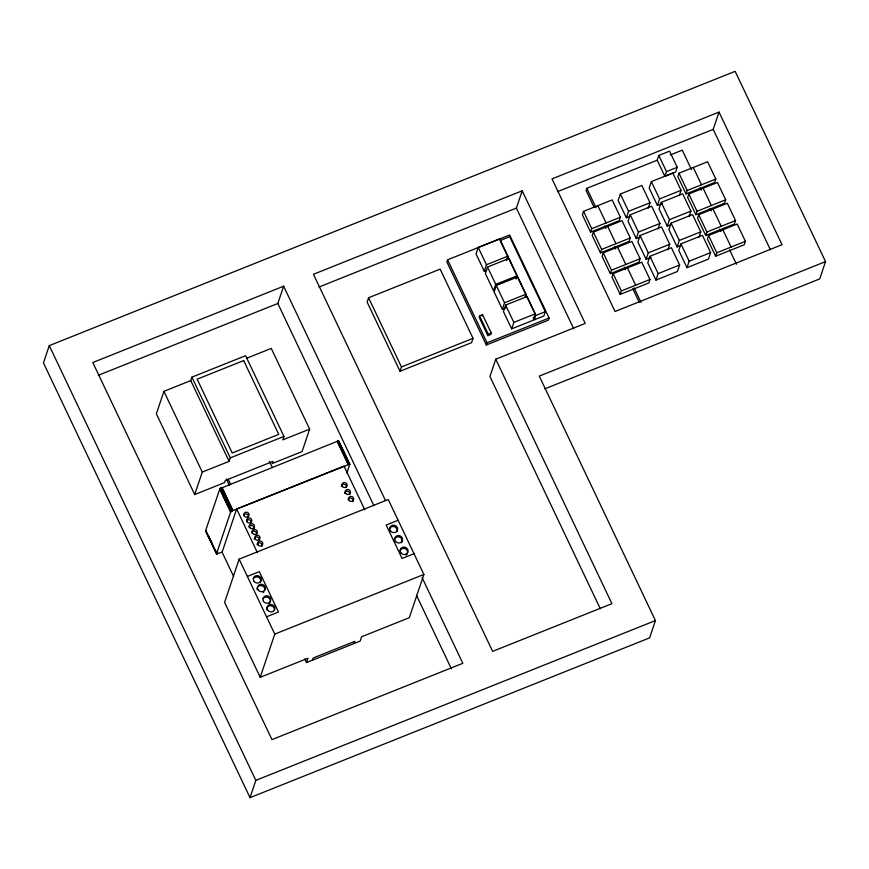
<?xml version="1.0" encoding="UTF-8"?>
<svg xmlns="http://www.w3.org/2000/svg" width="869" height="869" viewBox="0 0 869 869"><rect width="100%" height="100%" fill="white"/><g stroke="black" fill="none" stroke-linecap="round" stroke-linejoin="round"><path stroke-width="1.3" d="M222.421 552.032L216.511 553.846L230.589 512.113L231.751 511.048L349.718 464.165L346.916 473.279M49.272 345.623L43.45 362.905L250.022 797.666L649.61 637.868L655.432 620.575L539.269 376.092L825.55 261.612L735.141 71.334L49.272 345.623L255.834 780.373L250.022 797.666M309.625 429.134L282.794 439.866L283.957 436.412L245.601 355.693L191.919 377.157L190.756 380.611L163.915 391.343L156.355 413.818L194.71 494.548L224.528 482.621L225.256 480.459L272.975 461.374L272.247 463.535L302.064 451.608L309.625 429.134L271.269 348.415L246.872 358.169M194.71 494.548L202.271 472.073L163.915 391.343M373.931 505.78L277.819 303.487L283.642 286.205L92.787 362.525L271.964 739.617L462.808 663.297L422.095 577.592M202.271 472.073L229.112 461.341L230.274 457.876L191.919 377.157M364.774 509.755L344.005 466.056L236.65 508.984L222.106 552.206L233.642 576.484M239.149 559.136L224.604 602.358L260.222 677.309L307.93 658.235L306.475 662.558L360.157 641.094L361.613 636.771L409.321 617.685L423.866 574.463L388.258 499.512L239.149 559.136L274.767 634.098L260.222 677.309M368.575 297.763L367.12 302.086L400.001 371.28L471.574 342.658L473.018 338.334L440.148 269.14L368.575 297.763L401.456 366.957L400.001 371.28M312.438 660.168L313.166 658.007L354.921 641.311L354.194 643.473M447.6 259.798L446.872 261.96L486.325 344.993L548.35 320.183L549.078 318.021L509.636 234.988L447.6 259.798L487.053 342.831L486.325 344.993M506.453 260.461L507.909 256.149L499.686 238.845L478.222 247.437L476.038 253.911L484.261 271.215L486.64 270.259M484.261 271.215L486.434 264.73L478.222 247.437M487.531 267.033L485.347 273.518L493.57 290.822L495.754 284.337L487.531 267.033L509.006 258.451L517.229 275.745L516.132 278.992M479.569 315.882L479.123 317.174L487.889 335.63L490.876 334.435L491.311 333.142L482.545 314.687L479.569 315.882L488.335 334.337L487.889 335.63M573.757 328.84L516.382 208.093L522.204 190.8L313.459 274.278L492.636 651.37L611.917 603.673L495.754 359.19L585.217 323.42L522.204 190.8M482.11 315.99L482.545 314.687M524.898 297.437L525.995 294.2L517.772 276.907L496.297 285.488L494.124 291.973L502.336 309.266L505.921 307.843M502.336 309.266L504.52 302.781L496.297 285.488M505.617 305.095L503.433 311.58L511.656 328.873L533.121 320.292L535.304 313.807L527.092 296.503L505.617 305.095L513.84 322.388L511.656 328.873M495.754 359.19L489.931 376.483L600.283 608.734M534.316 319.814L535.771 315.49L500.153 240.528L509.701 236.716L545.319 311.667L543.864 315.99L534.316 319.814L533.164 317.391M657.203 160.2L664.872 176.342L675.615 172.051L677.212 167.293L669.543 151.152L658.8 155.442L657.203 160.2L586.825 188.334L586.097 190.496L594.179 207.495M583.544 211.363L582.371 214.817L590.594 232.121L619.228 220.672L620.39 217.217L612.167 199.913L583.544 211.363L591.756 228.666L590.594 232.121M593.408 232.121L592.234 235.575L600.457 252.879L629.091 241.43L630.253 237.976L622.03 220.672L593.408 232.121L601.62 249.414L600.457 252.879M648.209 208.136L650.034 202.738L641.811 185.445L620.347 194.026L618.163 200.511L626.375 217.804L629.96 216.381M603.26 252.879L602.098 256.333L610.32 273.637L638.943 262.188L640.116 258.723L631.893 241.43L603.26 252.879L611.483 270.172L610.32 273.637M626.375 217.804L628.559 211.33L620.347 194.026M658.072 228.895L659.897 223.496L651.674 206.203L630.21 214.784L628.026 221.269L636.238 238.562L639.823 237.139M613.123 273.637L611.961 277.092L620.184 294.395L648.806 282.946L649.979 279.481L641.756 262.188L613.123 273.637L621.346 290.93L620.184 294.395M679.232 195.742L681.046 190.333L672.823 173.04L651.359 181.621L649.176 188.106L657.399 205.41L662.167 203.498M636.238 238.562L638.422 232.077L630.21 214.784M667.935 249.653L669.76 244.254L661.537 226.961L640.073 235.542L637.889 242.027L646.101 259.32L650.881 257.42M664.872 176.342L666.48 171.584L658.8 155.442M657.399 205.41L659.571 198.925L651.359 181.621M689.095 216.5L690.909 211.091L682.686 193.798L661.222 202.379L659.039 208.864L667.251 226.168L670.835 224.734M646.101 259.32L648.285 252.836L640.073 235.542M649.936 256.301L647.753 262.786L655.965 280.079L677.44 271.497L679.623 265.012L671.4 247.708L649.936 256.301L658.148 273.594L655.965 280.079M678.961 173.203L677.798 176.657L686.021 193.961L714.644 182.512L715.817 179.047L707.594 161.753L678.961 173.203L687.183 190.496L686.021 193.961M667.251 226.168L669.434 219.683L661.222 202.379M698.958 237.259L700.772 231.849L692.55 214.556L671.085 223.137L668.902 229.622L677.114 246.915L680.699 245.492M688.824 193.961L687.661 197.415L695.884 214.719L724.507 203.27L725.68 199.805L717.457 182.512L688.824 193.961L697.047 211.254L695.884 214.719M770.434 249.827L713.199 129.383L719.021 112.09L552.021 178.873L615.035 311.493L782.035 244.71L719.021 112.09M677.114 246.915L679.297 240.441L671.085 223.137M680.948 243.896L678.765 250.381L686.977 267.674L708.452 259.092L710.636 252.607L702.413 235.314L680.948 243.896L689.16 261.2L686.977 267.674M698.687 214.719L697.525 218.173L705.747 235.477L734.37 224.028L735.532 220.563L727.32 203.27L698.687 214.719L706.91 232.012L705.747 235.477M708.55 235.477L707.388 238.932L715.611 256.225L744.233 244.786L745.396 241.321L737.184 224.028L708.55 235.477L716.773 252.77L715.611 256.225M825.55 261.612L819.728 278.906L544.754 388.867M216.555 553.933L205.562 530.785L219.933 488.639L337.15 441.376L338.953 441.3M98.273 375.299L277.819 303.487M318.956 287.042L516.382 208.093M557.507 191.647L713.199 129.383M670.325 154.943L682.252 150.174L691.485 169.596M666.48 171.584L677.212 167.293M486.434 264.73L507.909 256.149M628.559 211.33L650.034 202.738M659.571 198.925L681.046 190.333M591.756 228.666L620.39 217.217M687.183 190.496L715.817 179.047M495.754 284.337L517.229 275.745M638.422 232.077L659.897 223.496M669.434 219.683L690.909 211.091M601.62 249.414L630.253 237.976M697.047 211.254L725.68 199.805M504.52 302.781L525.995 294.2M648.285 252.836L669.76 244.254M679.297 240.441L700.772 231.849M611.483 270.172L640.116 258.723M706.91 232.012L735.532 220.563M401.456 366.957L473.018 338.334M513.84 322.388L535.304 313.807M488.335 334.337L491.311 333.142M535.771 315.49L545.319 311.667M658.148 273.594L679.623 265.012M689.16 261.2L710.636 252.607M487.053 342.831L549.078 318.021M621.346 290.93L649.979 279.481M716.773 252.77L745.396 241.321M230.274 457.876L283.957 436.412M247.372 576.429L259.299 571.661L278.471 612.026L266.544 616.794M398.121 520.27L386.184 525.039L402.075 558.474L414.002 553.705M274.767 634.098L423.866 574.463M255.834 780.373L655.432 620.575M206.485 530.883L205.562 530.785M693.277 167.478L701.5 184.771M703.14 188.236L711.363 205.529M713.004 208.994L721.227 226.288M722.867 229.753L731.09 247.046M700.132 187.813L701.283 190.235M709.94 208.441L711.092 210.874M719.738 229.079L720.901 231.512M729.547 249.718L736.467 264.285M597.85 205.638L606.073 222.942M607.713 226.396L615.936 243.689M617.577 247.154L625.799 264.448M627.44 267.913L635.663 285.206M586.825 188.334L596.058 207.756M604.705 225.973L605.856 228.395M614.513 246.611L615.665 249.034M624.322 267.239L625.474 269.672M634.12 287.878L641.04 302.445M632.817 288.823L639.16 302.173M283.642 286.205L385.445 500.457M416.457 595.276L451.413 668.837M269.433 461.396L272.345 467.522M190.756 380.611L229.112 461.341M228.265 479.319L230.589 484.218M226.374 479.036L229.286 485.152M236.65 508.984L257.42 552.684M304.758 658.93L306.475 662.558M338.769 441.104L349.903 464.372M338.628 441.072L349.577 464.144M338.443 441.072L349.392 464.144M338.237 441.094L349.186 464.165M337.998 441.137L348.947 464.198M337.737 441.191L348.686 464.263M337.454 441.278L348.404 464.35M337.15 441.376L348.1 464.448M222.008 487.357L232.957 510.418M221.693 487.498L232.642 510.57M221.389 487.65L232.327 510.722M221.084 487.813L232.034 510.885M220.802 487.976L231.751 511.048M220.541 488.15L231.491 511.222M220.313 488.313L231.263 511.385M220.107 488.476L231.056 511.548M219.933 488.639L230.882 511.7M219.803 488.78L230.741 511.852M219.694 488.921L230.643 511.982M208.538 535.793L212.568 544.287M215.458 550.359L217.185 554.009M206.007 530.959L216.957 554.031M205.692 530.926L216.783 554.02M344.613 493.375A2.64 2.477 18.6 0 1 347.806 491.3A2.64 2.477 18.6 0 1 349.686 494.657M256.985 544.678A2.64 2.477 18.6 0 1 260.385 542.886A2.64 2.477 18.6 0 1 261.938 546.395M348.121 499.523A2.64 2.477 18.6 0 1 351.587 498.382A2.64 2.477 18.6 0 1 352.912 501.728M251.63 532.74A2.64 2.477 18.6 0 1 254.997 531.393A2.64 2.477 18.6 0 1 256.551 534.652M254.215 539.138A2.64 2.477 18.6 0 1 257.072 536.988A2.64 2.477 18.6 0 1 259.44 539.79M341.321 486.455A2.64 2.477 18.6 0 1 344.178 484.315A2.64 2.477 18.6 0 1 346.557 487.118M246.47 520.64A2.64 2.477 18.6 0 1 251.228 522.486M248.892 526.972A2.64 2.477 18.6 0 1 252.26 525.626A2.64 2.477 18.6 0 1 253.813 528.884M243.733 514.882A2.64 2.477 18.6 0 1 248.338 517.359M394.33 541.137A3.965 3.715 18.6 0 1 398.99 536.933A3.965 3.715 18.6 0 1 401.456 542.788M263.068 598.73A3.965 3.715 18.6 0 1 268.901 598.002A3.965 3.715 18.6 0 1 269.129 603.629M266.62 609.756A3.965 3.715 18.6 0 1 270.585 605.726A3.965 3.715 18.6 0 1 274.43 610.147M389.573 528.743A3.965 3.715 18.6 0 1 394.645 526.733A3.965 3.715 18.6 0 1 396.948 531.632M400.044 550.522A3.965 3.715 18.6 0 1 406.084 549.23A3.965 3.715 18.6 0 1 406.051 555.172M253.292 578.863A3.965 3.715 18.6 0 1 258.56 577.342A3.965 3.715 18.6 0 1 260.363 582.415M263.894 591.865A3.965 3.715 18.6 0 1 263.111 592.484M257.007 589.367A3.965 3.715 18.6 0 1 261.211 585.565A3.965 3.715 18.6 0 1 264.795 590.17M243.668 360.581L197.144 379.188L232.208 452.988L278.732 434.381L243.668 360.581M348.969 500.283A2.64 2.477 18.6 0 0 353.498 500.001A2.64 2.477 18.6 0 0 350.826 496.405A2.64 2.477 18.6 0 0 348.969 500.283M345.786 493.494A2.64 2.477 18.6 0 0 350.272 492.929A2.64 2.477 18.6 0 0 347.372 489.497A2.64 2.477 18.6 0 0 345.786 493.494M249.914 527.722A2.64 2.477 18.6 0 0 254.389 527.157A2.64 2.477 18.6 0 0 251.489 523.725A2.64 2.477 18.6 0 0 249.914 527.722M247.176 521.954A2.64 2.477 18.6 0 0 251.652 521.389A2.64 2.477 18.6 0 0 248.751 517.957A2.64 2.477 18.6 0 0 247.176 521.954M255.388 539.247A2.64 2.477 18.6 0 0 259.874 538.693A2.64 2.477 18.6 0 0 256.974 535.261A2.64 2.477 18.6 0 0 255.388 539.247M252.651 533.49A2.64 2.477 18.6 0 0 257.137 532.925A2.64 2.477 18.6 0 0 254.226 529.493A2.64 2.477 18.6 0 0 252.651 533.49M342.505 486.575A2.64 2.477 18.6 0 0 346.981 486.01A2.64 2.477 18.6 0 0 344.081 482.577A2.64 2.477 18.6 0 0 342.505 486.575M257.984 544.83A2.64 2.477 18.6 0 0 262.525 544.657A2.64 2.477 18.6 0 0 259.95 541.007A2.64 2.477 18.6 0 0 257.984 544.83M244.428 516.186A2.64 2.477 18.6 0 0 248.914 515.621A2.64 2.477 18.6 0 0 246.014 512.199A2.64 2.477 18.6 0 0 244.428 516.186M395.656 541.615A3.965 3.715 18.6 0 0 402.347 540.637A3.965 3.715 18.6 0 0 397.883 535.576A3.965 3.715 18.6 0 0 395.656 541.615M263.394 601.174A3.965 3.715 18.6 0 0 270.216 601.598A3.965 3.715 18.6 0 0 266.957 595.786A3.965 3.715 18.6 0 0 263.394 601.174M267.804 610.288A3.965 3.715 18.6 0 0 274.582 609.777A3.965 3.715 18.6 0 0 270.498 604.433A3.965 3.715 18.6 0 0 267.804 610.288M253.998 581.307A3.965 3.715 18.6 0 0 260.798 581.111A3.965 3.715 18.6 0 0 256.996 575.593A3.965 3.715 18.6 0 0 253.998 581.307M390.659 531.165A3.965 3.715 18.6 0 0 397.383 530.34A3.965 3.715 18.6 0 0 393.049 525.18A3.965 3.715 18.6 0 0 390.659 531.165M258.093 589.932A3.965 3.715 18.6 0 0 264.904 589.779A3.965 3.715 18.6 0 0 261.135 584.24A3.965 3.715 18.6 0 0 258.093 589.932M400.978 552.956A3.965 3.715 18.6 0 0 407.746 552.391A3.965 3.715 18.6 0 0 403.618 547.079A3.965 3.715 18.6 0 0 400.978 552.956"/></g></svg>
